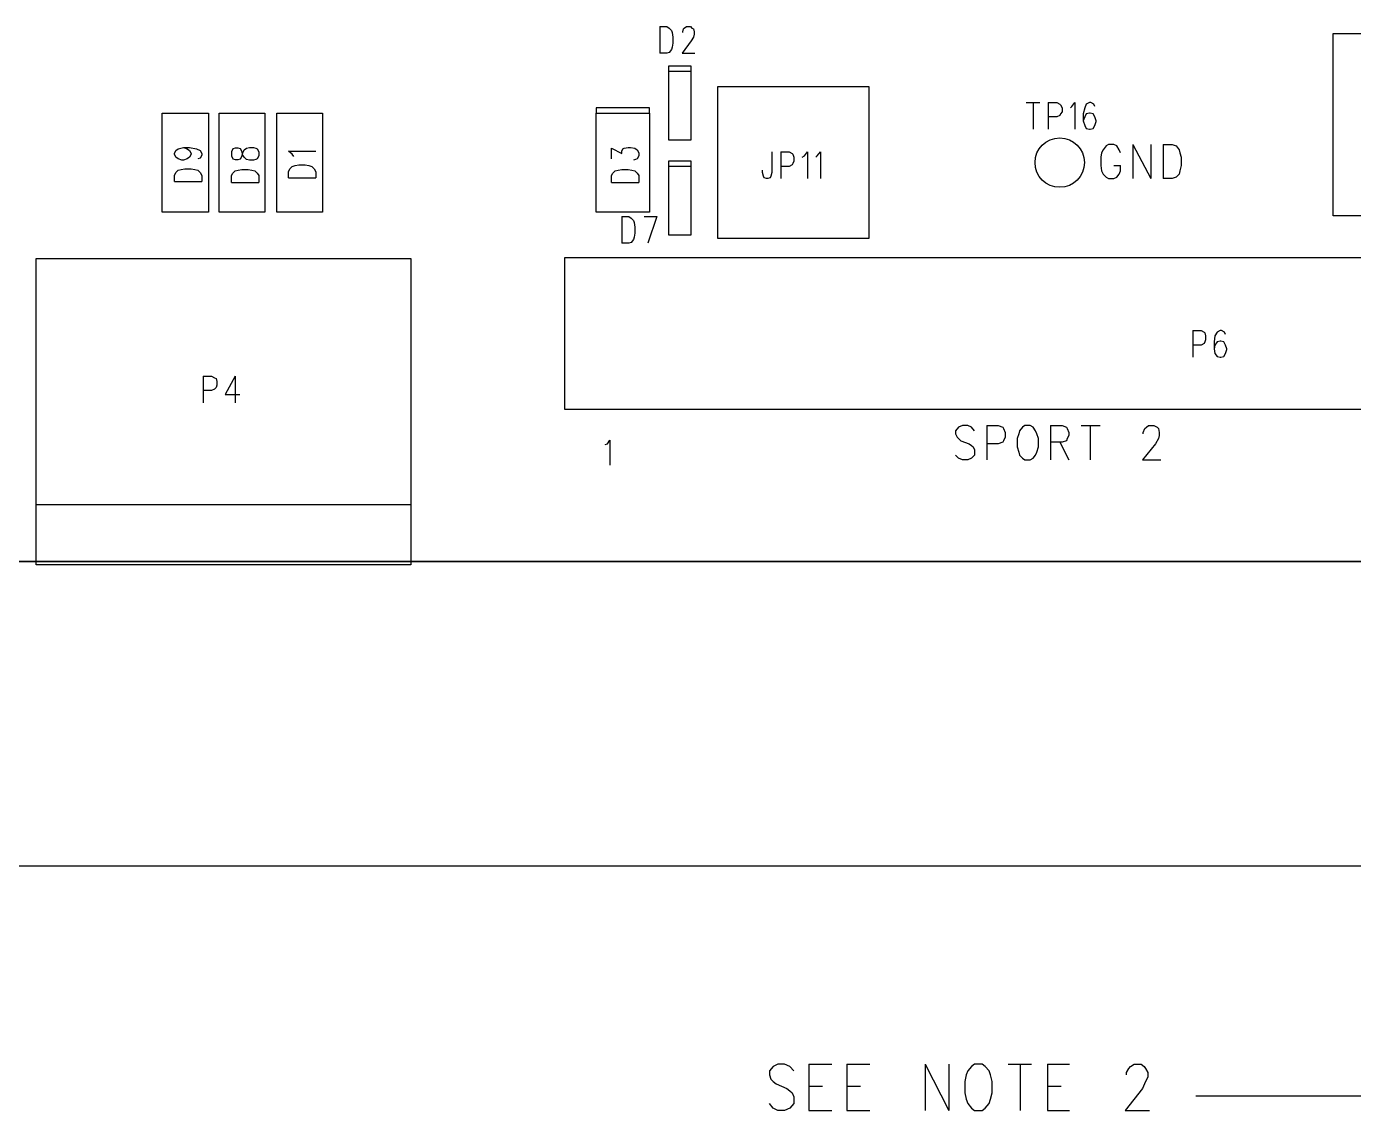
# Model space of a CAD drawing. Extents: x 11.9 to 28.1, y 10.8 to 21.2.
# Drawn here: x 19.888 to 21.634, y 14.319 to 15.745 of the extents above; entities that cross this region are included whole.
import ezdxf

# ---------------------------------------------------------------- set-up
doc = ezdxf.new("R2010")
doc.units = 0
doc.header["$MEASUREMENT"] = 0
doc.layers.add('LAYNR1', color=2, linetype='Continuous')

msp = doc.modelspace()

# ---------------------------------------------------------------- linework, layer by layer
at = {"layer": 'LAYNR1', "color": 7}
for points in [[(20.722, 15.745), (20.722, 15.71)], [(20.722, 15.745), (20.731, 15.745)], [(20.731, 15.745), (20.734, 15.743)], [(20.734, 15.743), (20.737, 15.74)], [(20.737, 15.74), (20.738, 15.737)], [(20.738, 15.737), (20.739, 15.731)], [(20.752, 15.738), (20.753, 15.742)], [(20.752, 15.737), (20.752, 15.738)], [(20.753, 15.742), (20.754, 15.743)], [(20.754, 15.743), (20.757, 15.745)], [(20.757, 15.745), (20.762, 15.745)], [(20.762, 15.745), (20.764, 15.743)], [(20.764, 15.743), (20.766, 15.742)], [(20.766, 15.742), (20.767, 15.738)], [(20.767, 15.735), (20.766, 15.731)], [(20.767, 15.738), (20.767, 15.735)], [(21.608, 15.496), (21.608, 15.736)], [(21.608, 15.736), (22.237, 15.736)], [(20.737, 15.715), (20.734, 15.711)], [(20.738, 15.718), (20.737, 15.715)], [(20.739, 15.723), (20.738, 15.718)], [(20.739, 15.731), (20.739, 15.723)], [(20.763, 15.726), (20.751, 15.71)], [(20.766, 15.731), (20.763, 15.726)], [(20.731, 15.71), (20.722, 15.71)], [(20.734, 15.711), (20.731, 15.71)], [(20.751, 15.71), (20.768, 15.71)], [(20.763, 15.693), (20.733, 15.693)], [(20.733, 15.693), (20.733, 15.686)], [(20.763, 15.686), (20.733, 15.686)], [(20.733, 15.686), (20.733, 15.596)], [(20.763, 15.686), (20.763, 15.693)], [(20.763, 15.596), (20.763, 15.686)], [(20.798, 15.466), (20.798, 15.666)], [(20.798, 15.666), (20.997, 15.666)], [(20.997, 15.666), (20.997, 15.466)], [(21.204, 15.645), (21.222, 15.645)], [(21.213, 15.645), (21.213, 15.61)], [(21.233, 15.645), (21.233, 15.61)], [(21.233, 15.645), (21.244, 15.645)], [(21.244, 15.645), (21.248, 15.643)], [(21.264, 15.64), (21.268, 15.645)], [(21.268, 15.645), (21.268, 15.61)], [(21.287, 15.645), (21.283, 15.643)], [(21.289, 15.645), (21.287, 15.645)], [(21.293, 15.643), (21.289, 15.645)], [(20.067, 15.501), (20.067, 15.631)], [(20.067, 15.631), (20.128, 15.631)], [(20.128, 15.631), (20.128, 15.501)], [(20.142, 15.501), (20.142, 15.631)], [(20.142, 15.631), (20.202, 15.631)], [(20.202, 15.631), (20.202, 15.501)], [(20.218, 15.501), (20.218, 15.631)], [(20.218, 15.631), (20.278, 15.631)], [(20.278, 15.631), (20.278, 15.501)], [(20.708, 15.638), (20.638, 15.638)], [(20.638, 15.638), (20.638, 15.631)], [(20.638, 15.501), (20.638, 15.631)], [(20.638, 15.631), (20.708, 15.631)], [(20.708, 15.631), (20.708, 15.638)], [(20.708, 15.631), (20.708, 15.501)], [(21.248, 15.628), (21.244, 15.626)], [(21.248, 15.643), (21.249, 15.642)], [(21.249, 15.63), (21.248, 15.628)], [(21.249, 15.642), (21.251, 15.638)], [(21.251, 15.633), (21.249, 15.63)], [(21.251, 15.638), (21.251, 15.633)], [(21.262, 15.638), (21.264, 15.64)], [(21.281, 15.638), (21.279, 15.63)], [(21.279, 15.63), (21.279, 15.621)], [(21.283, 15.643), (21.281, 15.638)], [(21.283, 15.63), (21.281, 15.626)], [(21.287, 15.631), (21.283, 15.63)], [(21.288, 15.631), (21.287, 15.631)], [(21.292, 15.63), (21.288, 15.631)], [(21.294, 15.626), (21.292, 15.63)], [(21.294, 15.64), (21.293, 15.643)], [(21.244, 15.626), (21.233, 15.626)], [(21.281, 15.626), (21.279, 15.621)], [(21.279, 15.621), (21.281, 15.615)], [(21.281, 15.615), (21.283, 15.611)], [(21.283, 15.611), (21.287, 15.61)], [(21.287, 15.61), (21.288, 15.61)], [(21.288, 15.61), (21.292, 15.611)], [(21.292, 15.611), (21.294, 15.615)], [(21.296, 15.621), (21.294, 15.626)], [(21.294, 15.615), (21.296, 15.62)], [(21.296, 15.62), (21.296, 15.621)], [(20.733, 15.596), (20.763, 15.596)], [(20.083, 15.578), (20.085, 15.582)], [(20.083, 15.577), (20.083, 15.578)], [(20.085, 15.573), (20.083, 15.577)], [(20.085, 15.582), (20.088, 15.584)], [(20.088, 15.584), (20.095, 15.586)], [(20.095, 15.586), (20.1, 15.584)], [(20.095, 15.586), (20.103, 15.586)], [(20.1, 15.584), (20.103, 15.582)], [(20.103, 15.586), (20.112, 15.584)], [(20.103, 15.582), (20.105, 15.578)], [(20.105, 15.577), (20.103, 15.573)], [(20.105, 15.578), (20.105, 15.577)], [(20.112, 15.584), (20.117, 15.582)], [(20.117, 15.582), (20.119, 15.578)], [(20.119, 15.576), (20.117, 15.572)], [(20.119, 15.578), (20.119, 15.576)], [(20.238, 15.577), (20.233, 15.581)], [(20.233, 15.581), (20.269, 15.581)], [(20.24, 15.574), (20.238, 15.577)], [(20.658, 15.571), (20.658, 15.585), (20.672, 15.578), (20.672, 15.581), (20.673, 15.584), (20.675, 15.585), (20.68, 15.586), (20.683, 15.586), (20.689, 15.585), (20.692, 15.583), (20.694, 15.579), (20.694, 15.575), (20.692, 15.571), (20.69, 15.57), (20.687, 15.569)], [(20.869, 15.58), (20.869, 15.553)], [(20.881, 15.58), (20.881, 15.545)], [(20.881, 15.58), (20.892, 15.58)], [(20.892, 15.58), (20.896, 15.578)], [(20.896, 15.578), (20.897, 15.577)], [(20.897, 15.577), (20.898, 15.573)], [(20.909, 15.573), (20.912, 15.575)], [(20.912, 15.575), (20.916, 15.58)], [(20.916, 15.58), (20.916, 15.545)], [(20.927, 15.573), (20.929, 15.575)], [(20.929, 15.575), (20.933, 15.58)], [(20.933, 15.58), (20.933, 15.545)], [(21.303, 15.579), (21.302, 15.573), (21.302, 15.562)], [(21.328, 15.579), (21.326, 15.583), (21.323, 15.588), (21.319, 15.59), (21.312, 15.59), (21.309, 15.588), (21.305, 15.583), (21.303, 15.579)], [(21.344, 15.59), (21.344, 15.545)], [(21.344, 15.59), (21.368, 15.545)], [(21.368, 15.59), (21.368, 15.545)], [(21.384, 15.59), (21.384, 15.545)], [(21.384, 15.59), (21.396, 15.59), (21.401, 15.588), (21.405, 15.583), (21.406, 15.579)], [(21.406, 15.579), (21.408, 15.573), (21.408, 15.562)], [(20.088, 15.571), (20.085, 15.573)], [(20.093, 15.569), (20.088, 15.571)], [(20.088, 15.556), (20.092, 15.557)], [(20.092, 15.557), (20.097, 15.558)], [(20.095, 15.569), (20.093, 15.569)], [(20.1, 15.571), (20.095, 15.569)], [(20.097, 15.558), (20.105, 15.558)], [(20.103, 15.573), (20.1, 15.571)], [(20.105, 15.558), (20.11, 15.557)], [(20.11, 15.557), (20.114, 15.556)], [(20.117, 15.572), (20.114, 15.571)], [(20.158, 15.54), (20.158, 15.549), (20.16, 15.552), (20.163, 15.555), (20.167, 15.556), (20.172, 15.557), (20.18, 15.557), (20.185, 15.556), (20.189, 15.555), (20.192, 15.552), (20.194, 15.549), (20.194, 15.54)], [(20.233, 15.554), (20.235, 15.558)], [(20.235, 15.558), (20.238, 15.561)], [(20.238, 15.561), (20.242, 15.562)], [(20.242, 15.562), (20.247, 15.563)], [(20.247, 15.563), (20.255, 15.563)], [(20.255, 15.563), (20.26, 15.562)], [(20.26, 15.562), (20.264, 15.561)], [(20.264, 15.561), (20.267, 15.558)], [(20.267, 15.558), (20.269, 15.554)], [(20.658, 15.54), (20.658, 15.549), (20.66, 15.552), (20.663, 15.555), (20.667, 15.556), (20.672, 15.557), (20.68, 15.557), (20.685, 15.556), (20.689, 15.555), (20.692, 15.552), (20.694, 15.549), (20.694, 15.54)], [(20.763, 15.568), (20.733, 15.568)], [(20.733, 15.568), (20.733, 15.561)], [(20.763, 15.561), (20.733, 15.561)], [(20.733, 15.561), (20.733, 15.471)], [(20.763, 15.561), (20.763, 15.568)], [(20.763, 15.471), (20.763, 15.561)], [(20.892, 15.561), (20.881, 15.561)], [(20.896, 15.563), (20.892, 15.561)], [(20.897, 15.565), (20.896, 15.563)], [(20.898, 15.568), (20.897, 15.565)], [(20.898, 15.573), (20.898, 15.568)], [(21.302, 15.562), (21.303, 15.555), (21.305, 15.551), (21.309, 15.547), (21.312, 15.545)], [(21.319, 15.545), (21.323, 15.547), (21.326, 15.551), (21.328, 15.555), (21.328, 15.562)], [(21.319, 15.562), (21.328, 15.562)], [(21.408, 15.562), (21.406, 15.555), (21.405, 15.551), (21.401, 15.547), (21.396, 15.545)], [(20.083, 15.549), (20.085, 15.553)], [(20.083, 15.541), (20.083, 15.549)], [(20.083, 15.541), (20.119, 15.541)], [(20.085, 15.553), (20.088, 15.556)], [(20.114, 15.556), (20.117, 15.553)], [(20.117, 15.553), (20.119, 15.549)], [(20.119, 15.549), (20.119, 15.541)], [(20.158, 15.54), (20.194, 15.54)], [(20.233, 15.546), (20.233, 15.554)], [(20.233, 15.546), (20.269, 15.546)], [(20.269, 15.554), (20.269, 15.546)], [(20.658, 15.54), (20.694, 15.54)], [(20.857, 15.553), (20.857, 15.556)], [(20.858, 15.548), (20.857, 15.553)], [(20.859, 15.546), (20.858, 15.548)], [(20.862, 15.545), (20.859, 15.546)], [(20.864, 15.545), (20.862, 15.545)], [(20.867, 15.546), (20.864, 15.545)], [(20.868, 15.548), (20.867, 15.546)], [(20.869, 15.553), (20.868, 15.548)], [(21.312, 15.545), (21.319, 15.545)], [(21.396, 15.545), (21.384, 15.545)], [(20.128, 15.501), (20.067, 15.501)], [(20.202, 15.501), (20.142, 15.501)], [(20.278, 15.501), (20.218, 15.501)], [(20.708, 15.501), (20.638, 15.501)], [(20.672, 15.495), (20.672, 15.46)], [(20.672, 15.495), (20.681, 15.495), (20.684, 15.493), (20.687, 15.49), (20.688, 15.487), (20.689, 15.481), (20.689, 15.473), (20.688, 15.468), (20.687, 15.465), (20.684, 15.461), (20.681, 15.46), (20.672, 15.46)], [(20.701, 15.495), (20.718, 15.495)], [(20.718, 15.495), (20.706, 15.46)], [(22.237, 15.496), (21.608, 15.496)], [(20.733, 15.471), (20.763, 15.471)], [(20.997, 15.466), (20.798, 15.466)], [(19.901, 15.037), (19.901, 15.44)], [(19.901, 15.44), (20.394, 15.44)], [(20.394, 15.44), (20.394, 15.037)], [(20.597, 15.241), (20.597, 15.441)], [(20.597, 15.441), (22.298, 15.441)], [(21.423, 15.345), (21.423, 15.31)], [(21.423, 15.345), (21.434, 15.345), (21.438, 15.343), (21.439, 15.342), (21.44, 15.338), (21.44, 15.333), (21.439, 15.33), (21.438, 15.328), (21.434, 15.326), (21.423, 15.326)], [(21.466, 15.34), (21.465, 15.343), (21.461, 15.345), (21.459, 15.345), (21.455, 15.343), (21.452, 15.338), (21.451, 15.33), (21.451, 15.321), (21.452, 15.315), (21.455, 15.311), (21.459, 15.31), (21.46, 15.31), (21.464, 15.311), (21.466, 15.315), (21.468, 15.32), (21.468, 15.321), (21.466, 15.326), (21.464, 15.33), (21.46, 15.331), (21.459, 15.331), (21.455, 15.33), (21.452, 15.326), (21.451, 15.321)], [(20.121, 15.285), (20.121, 15.25)], [(20.121, 15.285), (20.132, 15.285), (20.136, 15.283), (20.138, 15.282), (20.139, 15.278), (20.139, 15.273), (20.138, 15.27), (20.136, 15.268), (20.132, 15.266), (20.121, 15.266)], [(20.163, 15.285), (20.15, 15.261), (20.169, 15.261)], [(20.163, 15.285), (20.163, 15.25)], [(22.298, 15.241), (20.597, 15.241)], [(21.136, 15.213), (21.132, 15.218), (21.127, 15.22), (21.12, 15.22), (21.115, 15.218), (21.111, 15.213), (21.111, 15.209)], [(21.111, 15.209), (21.113, 15.205), (21.115, 15.203), (21.118, 15.2), (21.129, 15.196), (21.132, 15.194), (21.134, 15.192)], [(21.152, 15.22), (21.152, 15.175)], [(21.152, 15.22), (21.167, 15.22), (21.173, 15.218), (21.174, 15.216), (21.176, 15.211), (21.176, 15.205), (21.174, 15.2), (21.173, 15.198), (21.167, 15.196), (21.152, 15.196)], [(21.194, 15.209), (21.192, 15.203), (21.192, 15.192)], [(21.202, 15.22), (21.199, 15.218), (21.195, 15.213), (21.194, 15.209)], [(21.218, 15.209), (21.216, 15.213), (21.213, 15.218), (21.209, 15.22), (21.202, 15.22)], [(21.22, 15.192), (21.22, 15.203), (21.218, 15.209)], [(21.236, 15.22), (21.236, 15.175)], [(21.236, 15.22), (21.251, 15.22), (21.257, 15.218), (21.258, 15.216), (21.26, 15.211), (21.26, 15.207), (21.258, 15.203), (21.257, 15.2), (21.251, 15.198), (21.236, 15.198)], [(21.276, 15.22), (21.301, 15.22)], [(21.288, 15.22), (21.288, 15.175)], [(21.358, 15.209), (21.358, 15.211), (21.36, 15.216), (21.362, 15.218), (21.365, 15.22), (21.372, 15.22), (21.376, 15.218), (21.378, 15.216), (21.379, 15.211), (21.379, 15.207), (21.378, 15.203), (21.374, 15.196), (21.357, 15.175)], [(20.65, 15.195), (20.653, 15.196), (20.656, 15.201), (20.656, 15.168)], [(21.134, 15.192), (21.136, 15.188), (21.136, 15.181), (21.132, 15.177), (21.127, 15.175)], [(21.192, 15.192), (21.194, 15.185), (21.195, 15.181), (21.199, 15.177), (21.202, 15.175)], [(21.209, 15.175), (21.213, 15.177), (21.216, 15.181), (21.218, 15.185), (21.22, 15.192)], [(21.248, 15.198), (21.26, 15.175)], [(21.12, 15.175), (21.115, 15.177), (21.111, 15.181)], [(21.127, 15.175), (21.12, 15.175)], [(21.202, 15.175), (21.209, 15.175)], [(21.357, 15.175), (21.381, 15.175)], [(22.583, 15.163), (21.778, 14.338), (21.427, 14.338)], [(19.901, 15.116), (20.394, 15.116)], [(23.448, 15.041), (13.097, 15.041)], [(14.773, 15.041), (23.198, 15.041)], [(20.394, 15.037), (19.901, 15.037)], [(13.097, 14.641), (23.448, 14.641)], [(20.898, 14.371), (20.893, 14.377), (20.886, 14.38), (20.877, 14.38), (20.871, 14.377), (20.866, 14.371), (20.866, 14.366)], [(20.918, 14.38), (20.918, 14.319)], [(20.918, 14.38), (20.948, 14.38)], [(20.968, 14.38), (20.968, 14.319)], [(20.968, 14.38), (20.998, 14.38)], [(21.071, 14.38), (21.071, 14.319)], [(21.071, 14.38), (21.102, 14.319)], [(21.102, 14.38), (21.102, 14.319)], [(21.136, 14.38), (21.132, 14.377), (21.127, 14.371), (21.125, 14.366)], [(21.157, 14.366), (21.155, 14.371), (21.15, 14.377), (21.146, 14.38), (21.136, 14.38)], [(21.18, 14.38), (21.211, 14.38)], [(21.196, 14.38), (21.196, 14.319)], [(21.232, 14.38), (21.232, 14.319)], [(21.232, 14.38), (21.261, 14.38)], [(21.336, 14.366), (21.336, 14.369), (21.339, 14.374), (21.341, 14.377), (21.346, 14.38), (21.355, 14.38), (21.359, 14.377), (21.361, 14.374), (21.364, 14.369), (21.364, 14.363), (21.361, 14.357), (21.357, 14.348), (21.334, 14.319)], [(20.866, 14.366), (20.868, 14.36), (20.871, 14.357), (20.875, 14.354), (20.889, 14.348), (20.893, 14.345), (20.896, 14.342)], [(21.125, 14.366), (21.123, 14.357), (21.123, 14.342)], [(21.159, 14.342), (21.159, 14.357), (21.157, 14.366)], [(20.896, 14.342), (20.898, 14.337), (20.898, 14.328), (20.893, 14.322), (20.886, 14.319)], [(20.918, 14.351), (20.936, 14.351)], [(20.968, 14.351), (20.986, 14.351)], [(21.123, 14.342), (21.125, 14.334), (21.127, 14.328), (21.132, 14.322), (21.136, 14.319)], [(21.146, 14.319), (21.15, 14.322), (21.155, 14.328), (21.157, 14.334), (21.159, 14.342)], [(21.232, 14.351), (21.25, 14.351)], [(20.877, 14.319), (20.871, 14.322), (20.866, 14.328)], [(20.886, 14.319), (20.877, 14.319)], [(20.918, 14.319), (20.948, 14.319)], [(20.968, 14.319), (20.998, 14.319)], [(21.136, 14.319), (21.146, 14.319)], [(21.232, 14.319), (21.261, 14.319)], [(21.334, 14.319), (21.366, 14.319)]]:
    msp.add_lwpolyline(points, dxfattribs=at)
msp.add_lwpolyline([(20.158, 15.575), (20.16, 15.571), (20.163, 15.57), (20.167, 15.57), (20.17, 15.571), (20.172, 15.574), (20.173, 15.579), (20.175, 15.583), (20.178, 15.585), (20.182, 15.586), (20.187, 15.586), (20.19, 15.585), (20.192, 15.584), (20.194, 15.58), (20.194, 15.575), (20.192, 15.571), (20.19, 15.57), (20.187, 15.569), (20.182, 15.569), (20.178, 15.57), (20.175, 15.573), (20.173, 15.576), (20.172, 15.581), (20.17, 15.584), (20.167, 15.585), (20.163, 15.585), (20.16, 15.584), (20.158, 15.58), (20.158, 15.575)], close=True, dxfattribs=at)
msp.add_circle((21.248, 15.566), 0.0325, dxfattribs=at)

doc.saveas('drawing.dxf')
